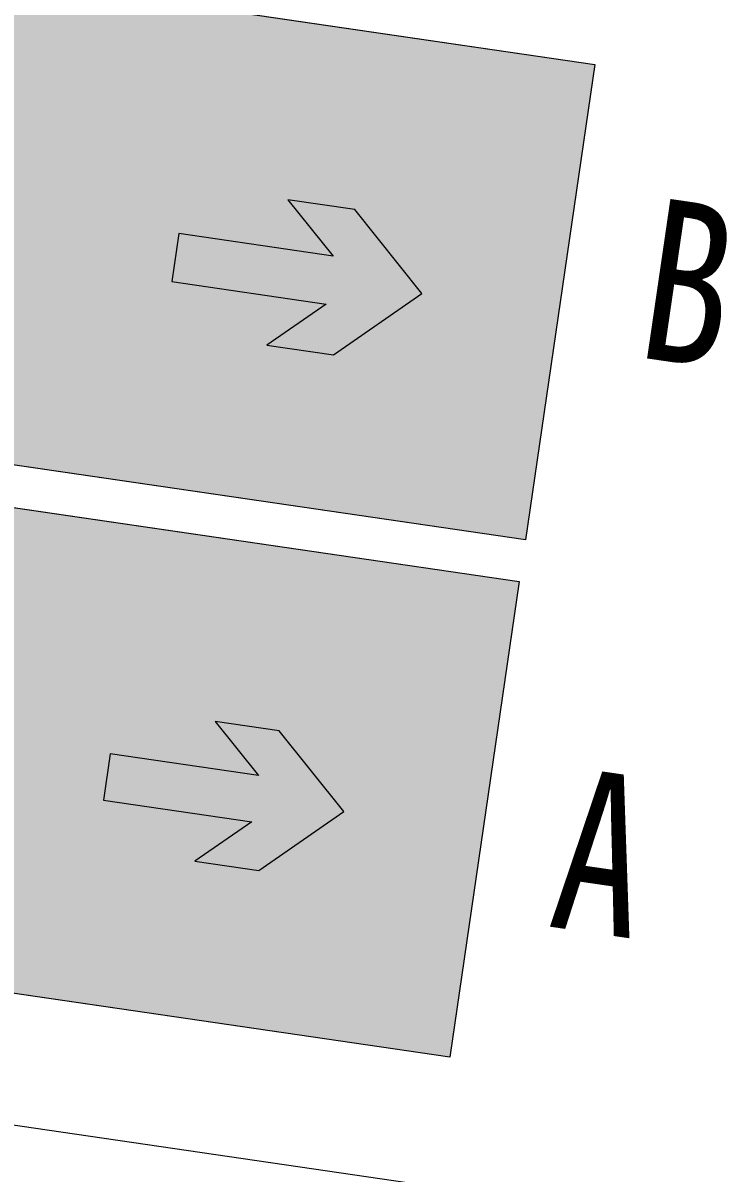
# Model space of a CAD drawing. Header units: inches. Extents: x -414268 to 632271, y -366004 to 318730.
# Drawn here: x -225990 to -220765, y 245848 to 254343 of the extents above; entities that cross this region are included whole.
import ezdxf

# ---------------------------------------------------------------- set-up
doc = ezdxf.new("R2010")
doc.units = ezdxf.units.IN
doc.header["$LTSCALE"] = 1200
doc.header["$MEASUREMENT"] = 0
doc.layers.get('0').update_dxf_attribs({"linetype": 'CONTINUOUS', "lineweight": 0})
doc.layers.add('0--灯箱--字', color=7, linetype='CONTINUOUS', lineweight=0, true_color=0xf7f7f7)
doc.styles.add('-宋体', font='', dxfattribs={"width": 0.8})
doc.styles.get('-宋体').set_extended_font_data('SimSun')

# ---------------------------------------------------------------- blocks, each defined once
blk = doc.blocks.new('A$C53BB72EC')
at = {"layer": '0--灯箱--字', "true_color": 0xf7f7f7}
blk.add_hatch(color=7, dxfattribs=at).paths.add_polyline_path([(6263.886652779096, -28314.52920469935), (5705.06504685228, -27793.419626765), (5225.644234895473, -27793.41962678659), (5600.054711105098, -28142.56304409566), (4492.694870033767, -28142.56304414553), (4492.694870049396, -28486.49536568977), (5600.054711120494, -28486.4953656399), (5225.644234942301, -28835.63878293225), (5705.065046899661, -28835.63878291062)])
at = {"layer": '0--灯箱--字', "color": 7, "true_color": 0xf7f7f7}
blk.add_lwpolyline([(6263.886652779096, -28314.52920469935), (5705.06504685228, -27793.419626765), (5225.644234895473, -27793.41962678659), (5600.054711105098, -28142.56304409566), (4492.694870033767, -28142.56304414553), (4492.694870049396, -28486.49536568977), (5600.054711120494, -28486.4953656399), (5225.644234942301, -28835.63878293225), (5705.065046899661, -28835.63878291062)], close=True, dxfattribs=at)
blk = doc.blocks.new('A$C27BC456A')
blk.add_hatch(color=250).paths.add_polyline_path([(14884.73986124818, 112855.557986891), (14884.7398612483, 114955.557986891), (8329.665222129555, 114955.557986891), (8329.665222129554, 112855.5579868909)])
at = {"color": 250}
blk.add_lwpolyline([(8329.665222129552, 114955.557986891), (14884.73986124829, 114955.557986891), (14884.73986124818, 112855.557986891), (8329.665222129552, 112855.5579868909), (8329.665222129552, 114955.557986891)], dxfattribs=at)

msp = doc.modelspace()

# ---------------------------------------------------------------- hatches: boundary and pattern name
msp.add_hatch(color=250).paths.add_polyline_path([(-233797.8239161765, 248307.6498757923), (-222836.3575660606, 246704.5196636355), (-222322.7747877881, 250216.162260794), (-233284.2411379509, 251819.2924729575)])
at = {"layer": '0--灯箱--字'}
msp.add_hatch(color=256, dxfattribs=at).paths.add_polyline_path([(-223041.4895406062, 252343.8446532692), (-223538.1192404389, 252964.1968128586), (-224031.4685577157, 253036.349859754), (-223698.726658596, 252620.7139126973), (-224838.2583767587, 252787.3720646803), (-224890.0203451717, 252433.4475545392), (-223750.4886270095, 252266.7894025564), (-224188.3230074457, 251963.8513442256), (-223694.9736901686, 251891.6982973302)])

# ---------------------------------------------------------------- linework, layer by layer
at = {"color": 250}
for points in [[(-222277.577068037, 250525.2034534283), (-250370.7178447101, 254633.8656792969), (-249857.1350664765, 258145.5082763811), (-221763.9942898028, 254036.8460505125), (-222277.577068037, 250525.2034534284)], [(-250415.9155650493, 254324.8244870127), (-222322.7747877879, 250216.162260794), (-222836.3575660653, 246704.5196636363), (-250929.4983433264, 250813.181889855), (-250415.9155650492, 254324.8244870127)], [(-233284.2411369517, 251819.2924726734), (-222322.7747867885, 250216.1622605098), (-222836.3575650614, 246704.5196633514), (-233797.8239151772, 248307.6498755082), (-233284.2411369517, 251819.2924726734)], [(-233284.2411379509, 251819.2924729576), (-222322.7747877881, 250216.162260794), (-222836.3575660606, 246704.5196636355), (-233797.8239161765, 248307.6498757923), (-233284.2411379509, 251819.2924729576)]]:
    msp.add_lwpolyline(points, dxfattribs=at)
at = {"color": 6}
msp.add_lwpolyline([(-232629.4674845223, 239047.5365929242), (-231467.2937168752, 246993.9457804869), (-251238.2234431311, 249885.4726761583), (-223032.8189366097, 245760.3917182511)], dxfattribs=at)
at = {"layer": '0--灯箱--字'}
msp.add_lwpolyline([(-223041.4895406062, 252343.8446532692), (-223538.1192404389, 252964.1968128586), (-224031.4685577157, 253036.349859754), (-223698.726658596, 252620.7139126973), (-224838.2583767587, 252787.3720646803), (-224890.0203451717, 252433.4475545392), (-223750.4886270095, 252266.7894025564), (-224188.3230074457, 251963.8513442256), (-223694.9736901686, 251891.6982973302)], close=True, dxfattribs=at)

# ---------------------------------------------------------------- block references
at = {"xscale": 1.689999999944121, "yscale": 1.690000000002328, "zscale": 1.68999999998348, "rotation": 171.6793996817863}
msp.add_blockref('A$C27BC456A', (-180234.7189452922, 440717.9946876197), dxfattribs=at)
at = {"rotation": 351.6793996836047}
msp.add_blockref('A$C53BB72EC', (-225718.4874753694, 277440.0673710044), dxfattribs=at)

# ---------------------------------------------------------------- texts
at = {"color": 1, "style": '-宋体', "width": 0.8}
for s, p in [('B', (-221476.9082395542, 251879.5319798383)), ('A', (-222122.8624204891, 247671.4843891498))]:
    msp.add_text(s, height=1190.718722742972, rotation=351.6793996837307, dxfattribs=at).set_placement(p)

doc.saveas('drawing.dxf')
